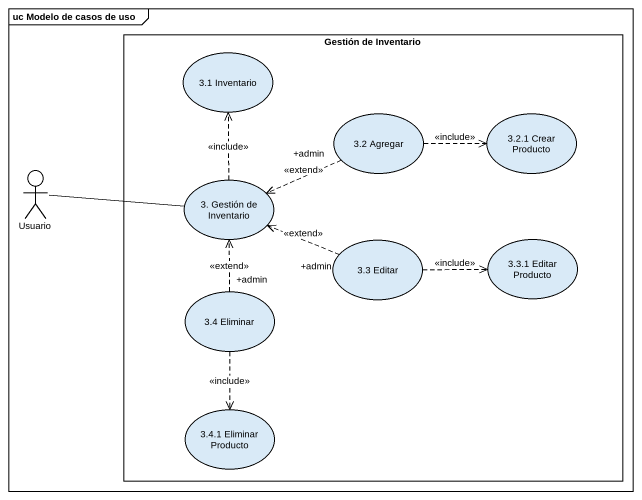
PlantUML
@startuml
mainframe uc Modelo de casos de uso
rectangle "Gestión de Inventario" as Gestión_de_Inventario {
  usecase "3.1 Inventario" as u3_1_Inventario
  usecase "3.2 Agregar" as u3_2_Agregar
  usecase "3.2.1 Crear Producto" as u3_2_1_Crear_Producto
  usecase "3. Gestión de Inventario" as u3_Gestión_de_Inventario
  usecase "3.3 Editar" as u3_3_Editar
  usecase "3.3.1 Editar Producto" as u3_3_1_Editar_Producto
  usecase "3.4 Eliminar" as u3_4_Eliminar
  usecase "3.4.1 Eliminar Producto" as u3_4_1_Eliminar_Producto
}
actor Usuario
u3_2_Agregar .right.> u3_2_1_Crear_Producto : <<include>>
u3_2_Agregar "+admin" .left.> u3_Gestión_de_Inventario : <<extend>>
Usuario -right- u3_Gestión_de_Inventario
u3_Gestión_de_Inventario .up.> u3_1_Inventario : <<include>>
u3_3_Editar "+admin" .left.> u3_Gestión_de_Inventario : <<extend>>
u3_3_Editar .right.> u3_3_1_Editar_Producto : <<include>>
u3_4_Eliminar "+admin" .up.> u3_Gestión_de_Inventario : <<extend>>
u3_4_Eliminar ..> u3_4_1_Eliminar_Producto : <<include>>
@enduml
